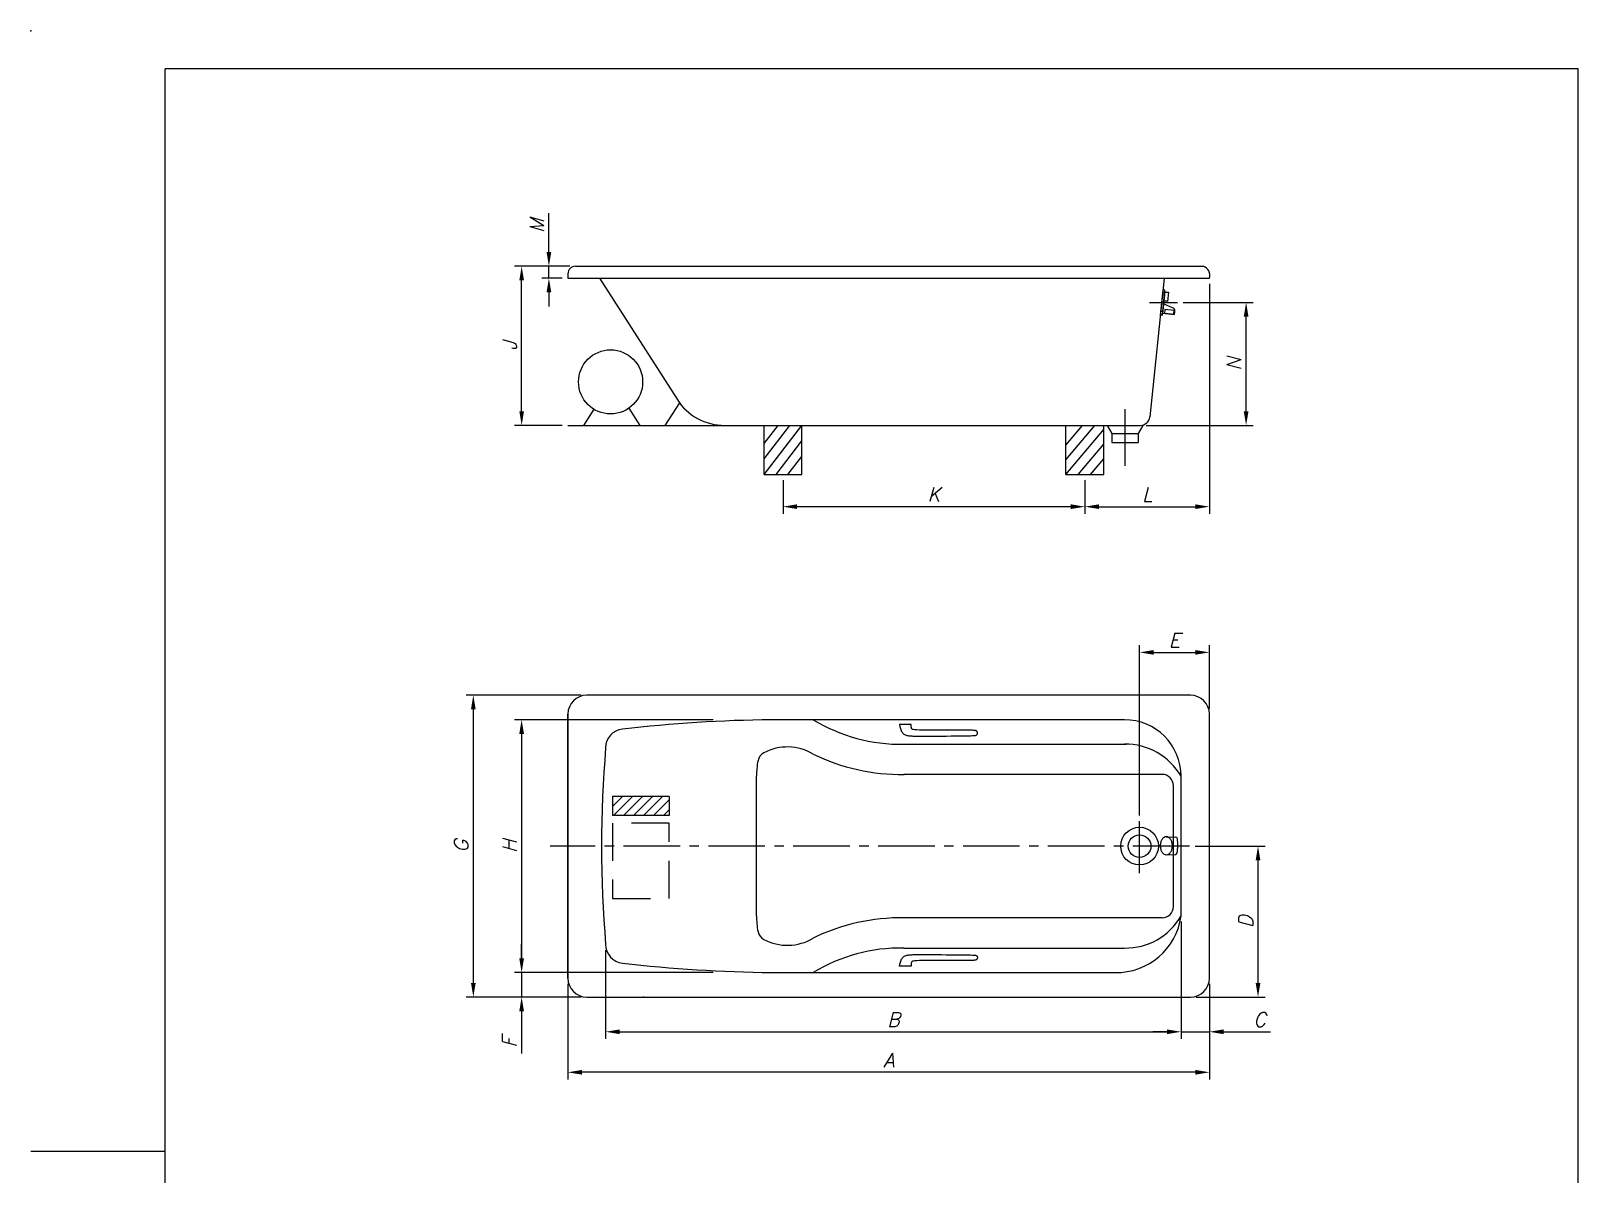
# Model space of a CAD drawing. Extents: x -87147 to -82947, y 23571 to 29511.
# Drawn here: x -87147 to -83047, y 26482 to 29511 of the extents above; entities that cross this region are included whole.
import ezdxf

# ---------------------------------------------------------------- set-up
doc = ezdxf.new("R2010")
doc.units = 0
doc.header["$LTSCALE"] = 200
doc.header["$MEASUREMENT"] = 0
doc.linetypes.add('CENTER2', pattern=[1.125, 0.75, -0.125, 0.125, -0.125])
doc.linetypes.add('DASHED', pattern=[0.75, 0.5, -0.25])
doc.layers.get('DEFPOINTS').update_dxf_attribs({"linetype": 'CONTINUOUS'})
for name, color, linetype in [('CENTRO', 1, 'CENTER2'), ('ESTREITA', 1, 'CONTINUOUS'), ('LARGA', 7, 'CONTINUOUS'), ('RAHMEN07', 5, 'CONTINUOUS'), ('TRACEJADA', 3, 'DASHED')]:
    doc.layers.add(name, color=color, linetype=linetype)
doc.styles.add('FABIO', font='romans.shx', dxfattribs={"oblique": 15})
doc.dimstyles.new('FABIO_AGUIAR', dxfattribs={"dimscale": 15, "dimtxt": 2.5, "dimasz": 2.5, "dimexe": 1.25, "dimexo": 1, "dimgap": 0.9, "dimtad": 1, "dimtxsty": 'FABIO', "dimcen": 2.5, "dimclrt": 3, "dimazin": 3, "dimtfac": 1, "dimtmove": 0, "dimatfit": 3, "dimtolj": 1, "dimtzin": 0})

# ---------------------------------------------------------------- blocks, each defined once
blk = doc.blocks.new('*D17')
at = {"layer": 'DEFPOINTS', "color": 0}
for p in [(-84076.7, 27351.1), (-83895.1, 27351.1), (-84073.9, 26951.1)]:
    blk.add_point(p, dxfattribs=at)
at = {"layer": 'ESTREITA', "color": 0}
for p, q in [((-84061.7, 27351.1), (-83876.3, 27351.1)), ((-83895.1, 26988.6), (-83895.1, 27313.6)), ((-84058.9, 26951.1), (-83876.3, 26951.1))]:
    blk.add_line(p, q, dxfattribs=at)
for points in [[(-83901.3, 27313.6), (-83888.8, 27313.6), (-83895.1, 27351.1)], [(-83901.3, 26988.6), (-83888.8, 26988.6), (-83895.1, 26951.1)]]:
    blk.add_solid(points, dxfattribs=at)
at = {"layer": 'ESTREITA', "color": 3, "insert": (-83927.3, 27151.1), "char_height": 37.5, "attachment_point": 5, "rotation": 90, "style": 'FABIO'}
blk.add_mtext('\\A1;D', dxfattribs=at)
blk = doc.blocks.new('*D18')
at = {"layer": 'DEFPOINTS', "color": 0}
for p in [(-84023.9, 27864.6), (-84023.9, 27701.1), (-84208.9, 27417.7)]:
    blk.add_point(p, dxfattribs=at)
at = {"layer": 'ESTREITA', "color": 0}
for p, q in [((-84208.9, 27432.7), (-84208.9, 27883.3)), ((-84023.9, 27716.1), (-84023.9, 27883.3)), ((-84171.4, 27864.6), (-84061.4, 27864.6))]:
    blk.add_line(p, q, dxfattribs=at)
for points in [[(-84171.4, 27870.8), (-84171.4, 27858.3), (-84208.9, 27864.6)], [(-84061.4, 27870.8), (-84061.4, 27858.3), (-84023.9, 27864.6)]]:
    blk.add_solid(points, dxfattribs=at)
at = {"layer": 'ESTREITA', "color": 3, "insert": (-84116.4, 27896.8), "char_height": 37.5, "attachment_point": 5, "style": 'FABIO'}
blk.add_mtext('\\A1;E', dxfattribs=at)
blk = doc.blocks.new('*D19')
at = {"layer": 'DEFPOINTS', "color": 0}
for p in [(-85723.9, 27001.1), (-84023.9, 27001.1), (-85723.9, 26751.7)]:
    blk.add_point(p, dxfattribs=at)
at = {"layer": 'ESTREITA', "color": 0}
for p, q in [((-85723.9, 26986.1), (-85723.9, 26733)), ((-84023.9, 26986.1), (-84023.9, 26733)), ((-84061.4, 26751.7), (-85686.4, 26751.7))]:
    blk.add_line(p, q, dxfattribs=at)
for points in [[(-85686.4, 26758), (-85686.4, 26745.5), (-85723.9, 26751.7)], [(-84061.4, 26758), (-84061.4, 26745.5), (-84023.9, 26751.7)]]:
    blk.add_solid(points, dxfattribs=at)
at = {"layer": 'ESTREITA', "color": 3, "insert": (-84873.9, 26784), "char_height": 37.5, "attachment_point": 5, "style": 'FABIO'}
blk.add_mtext('\\A1;A', dxfattribs=at)
blk = doc.blocks.new('*D20')
at = {"layer": 'DEFPOINTS', "color": 0}
for p in [(-84098.9, 27166.1), (-85623.9, 27090.5), (-84098.9, 26859.1)]:
    blk.add_point(p, dxfattribs=at)
at = {"layer": 'ESTREITA', "color": 0}
for p, q in [((-84098.9, 27151.1), (-84098.9, 26840.4)), ((-85623.9, 27075.5), (-85623.9, 26840.4)), ((-85586.4, 26859.1), (-84136.4, 26859.1))]:
    blk.add_line(p, q, dxfattribs=at)
for points in [[(-85586.4, 26865.4), (-85586.4, 26852.9), (-85623.9, 26859.1)], [(-84136.4, 26865.4), (-84136.4, 26852.9), (-84098.9, 26859.1)]]:
    blk.add_solid(points, dxfattribs=at)
at = {"layer": 'ESTREITA', "color": 3, "insert": (-84861.4, 26891.4), "char_height": 37.5, "attachment_point": 5, "style": 'FABIO'}
blk.add_mtext('\\A1;B', dxfattribs=at)
blk = doc.blocks.new('*D21')
at = {"layer": 'DEFPOINTS', "color": 0}
for p in [(-84098.9, 27151.1), (-84023.9, 27001.1), (-84098.9, 26859.1)]:
    blk.add_point(p, dxfattribs=at)
at = {"layer": 'ESTREITA', "color": 0}
for p, q in [((-84098.9, 27136.1), (-84098.9, 26840.4)), ((-84023.9, 26986.1), (-84023.9, 26840.4)), ((-84136.4, 26859.1), (-84173.9, 26859.1)), ((-84098.9, 26859.1), (-84023.9, 26859.1)), ((-83986.4, 26859.1), (-83862, 26859.1))]:
    blk.add_line(p, q, dxfattribs=at)
for points in [[(-84136.4, 26865.4), (-84136.4, 26852.9), (-84098.9, 26859.1)], [(-83986.4, 26865.4), (-83986.4, 26852.9), (-84023.9, 26859.1)]]:
    blk.add_solid(points, dxfattribs=at)
at = {"layer": 'ESTREITA', "color": 3, "insert": (-83890.8, 26891.4), "char_height": 37.5, "attachment_point": 5, "style": 'FABIO'}
blk.add_mtext('\\A1;C', dxfattribs=at)
blk = doc.blocks.new('*D22')
at = {"layer": 'DEFPOINTS', "color": 0}
for p in [(-85673.9, 27751.1), (-85974.6, 26951.1), (-85673.9, 26951.1)]:
    blk.add_point(p, dxfattribs=at)
at = {"layer": 'ESTREITA', "color": 0}
for p, q in [((-85688.9, 27751.1), (-85993.3, 27751.1)), ((-85974.6, 27713.6), (-85974.6, 26988.6)), ((-85688.9, 26951.1), (-85993.3, 26951.1))]:
    blk.add_line(p, q, dxfattribs=at)
for points in [[(-85980.8, 27713.6), (-85968.3, 27713.6), (-85974.6, 27751.1)], [(-85980.8, 26988.6), (-85968.3, 26988.6), (-85974.6, 26951.1)]]:
    blk.add_solid(points, dxfattribs=at)
at = {"layer": 'ESTREITA', "color": 3, "insert": (-86006.8, 27351.1), "char_height": 37.5, "attachment_point": 5, "rotation": 90, "style": 'FABIO'}
blk.add_mtext('\\A1;G', dxfattribs=at)
blk = doc.blocks.new('*D23')
at = {"layer": 'DEFPOINTS', "color": 0}
for p in [(-85323.9, 27686.1), (-85846.6, 27016.1), (-85323.9, 27016.1)]:
    blk.add_point(p, dxfattribs=at)
at = {"layer": 'ESTREITA', "color": 0}
for p, q in [((-85338.9, 27686.1), (-85865.3, 27686.1)), ((-85846.6, 27648.6), (-85846.6, 27053.6)), ((-85338.9, 27016.1), (-85865.3, 27016.1))]:
    blk.add_line(p, q, dxfattribs=at)
for points in [[(-85852.8, 27648.6), (-85840.3, 27648.6), (-85846.6, 27686.1)], [(-85852.8, 27053.6), (-85840.3, 27053.6), (-85846.6, 27016.1)]]:
    blk.add_solid(points, dxfattribs=at)
at = {"layer": 'ESTREITA', "color": 3, "insert": (-85878.8, 27351.1), "char_height": 37.5, "attachment_point": 5, "rotation": 90, "style": 'FABIO'}
blk.add_mtext('\\A1;H', dxfattribs=at)
blk = doc.blocks.new('*D24')
at = {"layer": 'DEFPOINTS', "color": 0}
for p in [(-85846.6, 27016.1), (-85338.9, 27016.1), (-85673.9, 26951.1)]:
    blk.add_point(p, dxfattribs=at)
at = {"layer": 'ESTREITA', "color": 0}
for p, q in [((-85846.6, 27053.6), (-85846.6, 27091.1)), ((-85353.9, 27016.1), (-85865.3, 27016.1)), ((-85846.6, 27016.1), (-85846.6, 26951.1)), ((-85688.9, 26951.1), (-85865.3, 26951.1)), ((-85846.6, 26913.6), (-85846.6, 26801.4))]:
    blk.add_line(p, q, dxfattribs=at)
for points in [[(-85852.8, 27053.6), (-85840.3, 27053.6), (-85846.6, 27016.1)], [(-85852.8, 26913.6), (-85840.3, 26913.6), (-85846.6, 26951.1)]]:
    blk.add_solid(points, dxfattribs=at)
at = {"layer": 'ESTREITA', "color": 3, "insert": (-85878.8, 26831.5), "char_height": 37.5, "attachment_point": 5, "rotation": 90, "style": 'FABIO'}
blk.add_mtext('\\A1;F', dxfattribs=at)
blk = doc.blocks.new('*D25')
at = {"layer": 'DEFPOINTS', "color": 0}
for p in [(-85153.9, 28336.1), (-84353.9, 28336.1), (-85153.9, 28250.7)]:
    blk.add_point(p, dxfattribs=at)
at = {"layer": 'ESTREITA', "color": 0}
for p, q in [((-85153.9, 28321.1), (-85153.9, 28232)), ((-84353.9, 28321.1), (-84353.9, 28232)), ((-84391.4, 28250.7), (-85116.4, 28250.7))]:
    blk.add_line(p, q, dxfattribs=at)
for points in [[(-85116.4, 28257), (-85116.4, 28244.5), (-85153.9, 28250.7)], [(-84391.4, 28257), (-84391.4, 28244.5), (-84353.9, 28250.7)]]:
    blk.add_solid(points, dxfattribs=at)
at = {"layer": 'ESTREITA', "color": 3, "insert": (-84753.9, 28283), "char_height": 37.5, "attachment_point": 5, "style": 'FABIO'}
blk.add_mtext('\\A1;K', dxfattribs=at)
blk = doc.blocks.new('*D26')
at = {"layer": 'DEFPOINTS', "color": 0}
for p in [(-84023.9, 28856.1), (-84353.9, 28336.1), (-84023.9, 28250.7)]:
    blk.add_point(p, dxfattribs=at)
at = {"layer": 'ESTREITA', "color": 0}
for p, q in [((-84023.9, 28841.1), (-84023.9, 28232)), ((-84353.9, 28321.1), (-84353.9, 28232)), ((-84316.4, 28250.7), (-84061.4, 28250.7))]:
    blk.add_line(p, q, dxfattribs=at)
for points in [[(-84316.4, 28257), (-84316.4, 28244.5), (-84353.9, 28250.7)], [(-84061.4, 28257), (-84061.4, 28244.5), (-84023.9, 28250.7)]]:
    blk.add_solid(points, dxfattribs=at)
at = {"layer": 'ESTREITA', "color": 3, "insert": (-84188.9, 28283), "char_height": 37.5, "attachment_point": 5, "style": 'FABIO'}
blk.add_mtext('\\A1;L', dxfattribs=at)
blk = doc.blocks.new('*D27')
at = {"layer": 'DEFPOINTS', "color": 0}
for p in [(-85846.5, 28887.9), (-85703.9, 28887.9), (-85723.9, 28466.1)]:
    blk.add_point(p, dxfattribs=at)
at = {"layer": 'ESTREITA', "color": 0}
for p, q in [((-85718.9, 28887.9), (-85865.2, 28887.9)), ((-85846.5, 28503.6), (-85846.5, 28850.4)), ((-85738.9, 28466.1), (-85865.2, 28466.1))]:
    blk.add_line(p, q, dxfattribs=at)
for points in [[(-85852.7, 28850.4), (-85840.2, 28850.4), (-85846.5, 28887.9)], [(-85852.7, 28503.6), (-85840.2, 28503.6), (-85846.5, 28466.1)]]:
    blk.add_solid(points, dxfattribs=at)
at = {"layer": 'ESTREITA', "color": 3, "insert": (-85878.7, 28677), "char_height": 37.5, "attachment_point": 5, "rotation": 90, "style": 'FABIO'}
blk.add_mtext('\\A1;J', dxfattribs=at)
blk = doc.blocks.new('*D28')
at = {"layer": 'DEFPOINTS', "color": 0}
for p in [(-85774.3, 28887.9), (-85703.9, 28887.9), (-85723.9, 28856.1)]:
    blk.add_point(p, dxfattribs=at)
at = {"layer": 'ESTREITA', "color": 0}
for p, q in [((-85774.3, 28925.4), (-85774.3, 29028.5)), ((-85718.9, 28887.9), (-85793, 28887.9)), ((-85774.3, 28856.1), (-85774.3, 28887.9)), ((-85738.9, 28856.1), (-85793, 28856.1)), ((-85774.3, 28818.6), (-85774.3, 28781.1))]:
    blk.add_line(p, q, dxfattribs=at)
for points in [[(-85780.5, 28925.4), (-85768, 28925.4), (-85774.3, 28887.9)], [(-85780.5, 28818.6), (-85768, 28818.6), (-85774.3, 28856.1)]]:
    blk.add_solid(points, dxfattribs=at)
at = {"layer": 'ESTREITA', "color": 3, "insert": (-85806.5, 28995.7), "char_height": 37.5, "attachment_point": 5, "rotation": 90, "style": 'FABIO'}
blk.add_mtext('\\A1;M', dxfattribs=at)
blk = doc.blocks.new('*D30')
at = {"layer": 'DEFPOINTS', "color": 0}
for p in [(-84108.2, 28792), (-83926.6, 28792), (-84206.8, 28466.1)]:
    blk.add_point(p, dxfattribs=at)
at = {"layer": 'ESTREITA', "color": 0}
for p, q in [((-84093.2, 28792), (-83907.8, 28792)), ((-83926.6, 28503.6), (-83926.6, 28754.5)), ((-84191.8, 28466.1), (-83907.8, 28466.1))]:
    blk.add_line(p, q, dxfattribs=at)
for points in [[(-83932.8, 28754.5), (-83920.3, 28754.5), (-83926.6, 28792)], [(-83932.8, 28503.6), (-83920.3, 28503.6), (-83926.6, 28466.1)]]:
    blk.add_solid(points, dxfattribs=at)
at = {"layer": 'ESTREITA', "color": 3, "insert": (-83958.8, 28629.1), "char_height": 37.5, "attachment_point": 5, "rotation": 90, "style": 'FABIO'}
blk.add_mtext('\\A1;N', dxfattribs=at)

msp = doc.modelspace()

# ---------------------------------------------------------------- hatches: boundary and pattern name
at = {"layer": 'ESTREITA'}
h = msp.add_hatch(dxfattribs=at)
h.set_pattern_fill('ANSI31', color=256, scale=150, style=0)
h.set_pattern_definition([(45, (-85342.564, 27268.482), (-13.2583, 13.2583), [])])
h.paths.add_polyline_path([(-85455.431, 27432.359), (-85455.431, 27482.359), (-85605.431, 27482.359), (-85605.431, 27432.359)])

# ---------------------------------------------------------------- linework, layer by layer
at = {"layer": 'CENTRO'}
for p, q in [((-84182.902, 28791.971), (-84108.246, 28791.971)), ((-84247.406, 28358.979), (-84247.406, 28532.756)), ((-84208.945, 27279.46), (-84208.945, 27417.679)), ((-84076.745, 27351.117), (-85770.675, 27351.117))]:
    msp.add_line(p, q, dxfattribs=at)
at = {"layer": 'ESTREITA'}
for p, q in [((-84134.643, 28795.376), (-84144.588, 28796.421)), ((-84142.184, 28819.295), (-84132.238, 28818.25)), ((-85203.945, 28418.138), (-85167.027, 28466.132)), ((-85203.945, 28377.135), (-85135.486, 28466.132)), ((-85203.945, 28336.132), (-85103.945, 28466.132)), ((-84403.945, 28413.908), (-84360.113, 28466.132)), ((-84403.945, 28375.02), (-84327.475, 28466.132)), ((-84403.945, 28336.132), (-84303.945, 28455.279)), ((-85172.405, 28336.132), (-85103.945, 28425.129)), ((-84371.307, 28336.132), (-84303.945, 28416.392)), ((-85140.864, 28336.132), (-85103.945, 28384.126)), ((-84338.669, 28336.132), (-84303.945, 28377.504))]:
    msp.add_line(p, q, dxfattribs=at)
at = {"layer": 'LARGA'}
for p, q in [((-85723.945, 28867.882), (-85723.945, 28856.132)), ((-85703.945, 28887.882), (-84040.145, 28887.882)), ((-85723.945, 28856.132), (-84319.391, 28856.132)), ((-85640.33, 28856.132), (-85434.669, 28535.2)), ((-85517.641, 28856.132), (-84023.945, 28856.132)), ((-84143.339, 28856.132), (-84181.977, 28488.519)), ((-84153.585, 28758.655), (-84146.581, 28825.288)), ((-84148.612, 28758.132), (-84141.609, 28824.765)), ((-84141.609, 28824.765), (-84146.581, 28825.288)), ((-84145.11, 28791.448), (-84150.083, 28791.971)), ((-84141.975, 28821.284), (-84148.246, 28761.613)), ((-84145.424, 28788.465), (-84148.037, 28763.602)), ((-84147.683, 28814.806), (-84142.71, 28814.284)), ((-84121.394, 28778.089), (-84145.424, 28788.465)), ((-84134.747, 28794.381), (-84144.692, 28795.426)), ((-84141.975, 28821.284), (-84142.079, 28820.29)), ((-84142.079, 28820.29), (-84132.134, 28819.244)), ((-84132.134, 28819.244), (-84134.747, 28794.381)), ((-84148.612, 28758.132), (-84153.585, 28758.655)), ((-84152.483, 28769.136), (-84147.511, 28768.613)), ((-84148.246, 28761.613), (-84148.037, 28763.602)), ((-84148.037, 28763.602), (-84116.213, 28760.257)), ((-84116.213, 28760.257), (-84141.076, 28762.87)), ((-84116.213, 28760.257), (-84117.207, 28760.361)), ((-84116.213, 28760.257), (-84115.413, 28767.863)), ((-85655.594, 28509.157), (-85682.993, 28466.132)), ((-85562.572, 28511.447), (-85533.714, 28466.132)), ((-85428.23, 28525.938), (-85466.968, 28466.132)), ((-85723.945, 28466.132), (-84206.84, 28466.132)), ((-85203.945, 28336.132), (-85203.945, 28466.132)), ((-85103.945, 28336.132), (-85103.945, 28466.132)), ((-84403.945, 28336.132), (-84403.945, 28466.132)), ((-84303.945, 28336.132), (-84303.945, 28466.132)), ((-84294.837, 28466.132), (-84282.406, 28444.602)), ((-84199.976, 28466.132), (-84212.406, 28444.602)), ((-84282.406, 28444.602), (-84212.406, 28444.602)), ((-84282.406, 28444.602), (-84282.406, 28421.132)), ((-84282.406, 28421.132), (-84212.406, 28421.132)), ((-84212.406, 28444.602), (-84212.406, 28421.132)), ((-85203.945, 28336.132), (-85103.945, 28336.132)), ((-84403.945, 28336.132), (-84303.945, 28336.132)), ((-84073.945, 27751.117), (-85673.945, 27751.117)), ((-85723.945, 27701.117), (-85723.945, 27001.117)), ((-85723.945, 27001.117), (-85723.945, 27701.117)), ((-84248.945, 27686.117), (-85189.751, 27686.117)), ((-84023.945, 27001.117), (-84023.945, 27701.117)), ((-84814.18, 27673.227), (-84845.006, 27673.227)), ((-84832.415, 27621.144), (-84244.05, 27621.144)), ((-85223.945, 27166.117), (-85223.945, 27536.117)), ((-84148.945, 27541.117), (-84833.945, 27541.117)), ((-84118.945, 27191.117), (-84118.945, 27511.117)), ((-84098.945, 27166.117), (-84098.945, 27536.117)), ((-85455.431, 27482.359), (-85605.431, 27482.359)), ((-85605.431, 27482.359), (-85605.431, 27432.359)), ((-85455.431, 27482.359), (-85455.431, 27432.359)), ((-85455.431, 27432.359), (-85605.431, 27432.359)), ((-84138.595, 27375.805), (-84113.65, 27374.934)), ((-84139.193, 27328.346), (-84114.137, 27329.221)), ((-84148.945, 27161.117), (-84833.945, 27161.117)), ((-84833.945, 27081.117), (-84248.945, 27081.117)), ((-84814.332, 27033.234), (-84845.158, 27033.249)), ((-85183.945, 27016.117), (-84273.945, 27016.117)), ((-85673.945, 26951.117), (-84073.945, 26951.117))]:
    msp.add_line(p, q, dxfattribs=at)
for points in [[(-84845.006, 27673.227), (-84844.768, 27671.824), (-84844.426, 27669.96), (-84843.971, 27667.741), (-84843.395, 27665.273), (-84842.689, 27662.663), (-84841.844, 27660.017), (-84840.85, 27657.443), (-84839.7, 27655.046), (-84838.387, 27652.912), (-84836.917, 27651.045), (-84835.299, 27649.427), (-84833.541, 27648.039), (-84831.654, 27646.864), (-84829.644, 27645.884), (-84827.523, 27645.082), (-84825.298, 27644.44), (-84822.974, 27643.94), (-84820.544, 27643.564), (-84817.996, 27643.295), (-84815.317, 27643.115), (-84812.496, 27643.005), (-84809.521, 27642.949), (-84806.381, 27642.928), (-84803.062, 27642.925), (-84799.53, 27642.925), (-84795.648, 27642.925), (-84791.257, 27642.925), (-84786.196, 27642.925), (-84780.307, 27642.925), (-84773.428, 27642.925), (-84765.401, 27642.925), (-84756.065, 27642.925), (-84745.357, 27642.926), (-84733.601, 27642.933), (-84721.217, 27642.952), (-84708.625, 27642.988), (-84696.247, 27643.049), (-84684.503, 27643.138), (-84673.813, 27643.264), (-84664.597, 27643.43), (-84657.169, 27643.644), (-84651.411, 27643.912), (-84647.097, 27644.238), (-84644.004, 27644.63), (-84641.906, 27645.092), (-84640.577, 27645.632), (-84639.794, 27646.254), (-84639.33, 27646.965), (-84638.998, 27647.766), (-84638.761, 27648.638), (-84638.619, 27649.558), (-84638.572, 27650.501), (-84638.619, 27651.444), (-84638.761, 27652.363), (-84638.998, 27653.235), (-84639.33, 27654.036), (-84639.755, 27654.747), (-84640.269, 27655.37), (-84640.866, 27655.909), (-84641.541, 27656.372), (-84642.286, 27656.763), (-84643.096, 27657.09), (-84643.966, 27657.357), (-84644.888, 27657.571), (-84645.906, 27657.738), (-84647.249, 27657.863), (-84649.197, 27657.953), (-84652.027, 27658.013), (-84656.017, 27658.05), (-84661.447, 27658.068), (-84668.593, 27658.075), (-84677.736, 27658.076), (-84689.011, 27658.077), (-84701.985, 27658.084), (-84716.084, 27658.103), (-84730.734, 27658.139), (-84745.361, 27658.199), (-84759.389, 27658.289), (-84772.245, 27658.414), (-84783.354, 27658.581), (-84792.283, 27658.797), (-84799.17, 27659.074), (-84804.291, 27659.429), (-84807.926, 27659.875), (-84810.353, 27660.428), (-84811.851, 27661.102), (-84812.697, 27661.913), (-84813.169, 27662.874), (-84813.503, 27663.992), (-84813.754, 27665.237), (-84813.933, 27666.571), (-84814.054, 27667.956), (-84814.127, 27669.352), (-84814.164, 27670.722), (-84814.178, 27672.026), (-84814.18, 27673.227)], [(-84845.158, 27033.249), (-84844.919, 27034.652), (-84844.576, 27036.516), (-84844.12, 27038.735), (-84843.543, 27041.203), (-84842.836, 27043.812), (-84841.989, 27046.458), (-84840.994, 27049.031), (-84839.843, 27051.428), (-84838.529, 27053.561), (-84837.058, 27055.427), (-84835.439, 27057.045), (-84833.681, 27058.432), (-84831.792, 27059.606), (-84829.783, 27060.585), (-84827.661, 27061.385), (-84825.435, 27062.026), (-84823.112, 27062.525), (-84820.682, 27062.9), (-84818.133, 27063.168), (-84815.454, 27063.347), (-84812.633, 27063.455), (-84809.658, 27063.51), (-84806.518, 27063.529), (-84803.199, 27063.531), (-84799.667, 27063.529), (-84795.785, 27063.527), (-84791.394, 27063.525), (-84786.333, 27063.523), (-84780.444, 27063.52), (-84773.565, 27063.516), (-84765.538, 27063.512), (-84756.202, 27063.508), (-84745.494, 27063.502), (-84733.738, 27063.489), (-84721.354, 27063.464), (-84708.762, 27063.422), (-84696.384, 27063.356), (-84684.64, 27063.26), (-84673.95, 27063.13), (-84664.734, 27062.958), (-84657.306, 27062.741), (-84651.548, 27062.471), (-84647.235, 27062.142), (-84644.142, 27061.749), (-84642.044, 27061.285), (-84640.716, 27060.745), (-84639.932, 27060.122), (-84639.469, 27059.411), (-84639.137, 27058.61), (-84638.901, 27057.738), (-84638.759, 27056.818), (-84638.712, 27055.875), (-84638.76, 27054.932), (-84638.903, 27054.013), (-84639.14, 27053.141), (-84639.472, 27052.341), (-84639.898, 27051.63), (-84640.412, 27051.007), (-84641.01, 27050.468), (-84641.684, 27050.006), (-84642.429, 27049.615), (-84643.24, 27049.288), (-84644.11, 27049.022), (-84645.033, 27048.808), (-84646.05, 27048.642), (-84647.394, 27048.517), (-84649.341, 27048.428), (-84652.171, 27048.37), (-84656.161, 27048.335), (-84661.591, 27048.319), (-84668.738, 27048.315), (-84677.88, 27048.319), (-84689.155, 27048.323), (-84702.129, 27048.323), (-84716.229, 27048.311), (-84730.879, 27048.282), (-84745.505, 27048.229), (-84759.534, 27048.146), (-84772.39, 27048.027), (-84783.498, 27047.865), (-84792.428, 27047.654), (-84799.314, 27047.38), (-84804.436, 27047.028), (-84808.072, 27046.583), (-84810.499, 27046.031), (-84811.996, 27045.358), (-84812.843, 27044.548), (-84813.316, 27043.587), (-84813.65, 27042.469), (-84813.901, 27041.224), (-84814.082, 27039.89), (-84814.203, 27038.506), (-84814.277, 27037.109), (-84814.315, 27035.74), (-84814.329, 27034.435), (-84814.332, 27033.234)]]:
    msp.add_lwpolyline(points, dxfattribs=at)
msp.add_lwpolyline([(-84137.998, 27328.388, 0.13745257), (-84132.176, 27330.019, 0.10702438), (-84126.586, 27335.328, 0.08091524), (-84123.161, 27342.67, 0.06885309), (-84121.859, 27352.083, 0.06885309), (-84123.161, 27361.497, 0.08091524), (-84126.586, 27368.839, 0.10702438), (-84132.176, 27374.148, 0.13745257), (-84137.998, 27375.779, 0.13745257), (-84143.821, 27374.148, 0.10702438), (-84149.411, 27368.839, 0.08091524), (-84152.835, 27361.497, 0.06885309), (-84154.138, 27352.083, 0.06885309), (-84152.835, 27342.67, 0.08091524), (-84149.411, 27335.328, 0.10702438), (-84143.821, 27330.019, 0.13745257)], format="xyb", close=True, dxfattribs=at)
for centre, radius in [((-85610.833, 28581.417), 85), ((-84208.945, 27351.117), 50), ((-84208.945, 27351.117), 30)]:
    msp.add_circle(centre, radius, dxfattribs=at)
for centre, radius, start, end in [((-85703.945, 28867.882), 20, 90, 180), ((-84048.198, 28863.766), 25.425, 342.528352, 71.53573), ((-84125.358, 28768.908), 10, 354, 66.645975), ((-85308.376, 28616.132), 150, 212.652681, 270), ((-84206.84, 28491.132), 25, 270, 354), ((-85673.945, 27701.117), 50, 90, 180), ((-84073.945, 27701.117), 50, 0, 90), ((-85133.051, 23698.007), 3988.435, 90.731135, 96.427533), ((-84840.98, 28070.722), 449.659, 238.795524, 270.896339), ((-84248.945, 27536.117), 150, 0, 90), ((-85573.945, 27611.686), 50, 96.427533, 180), ((-82502.847, 27351.117), 3131.957, 175.22766, 184.77234), ((-85190.698, 27571.934), 30, 117.823945, 168.080818), ((-85142.366, 27480.358), 133.548, 59.180911, 117.823945), ((-84840.98, 28070.722), 529.659, 243.906282, 270.896339), ((-84245.582, 27452.2), 168.951, 29.78164, 91.140796), ((-85041.094, 27540.356), 182.9, 168.080818, 181.327779), ((-84148.945, 27511.117), 30, 0, 90), ((-84113.824, 27369.937), 5, 8.402137, 88), ((-84224.536, 27353.584), 116.913, 350.035024, 8.402137), ((-84114.311, 27334.218), 5, 272, 350.035024), ((-84148.945, 27191.117), 30, 270, 0), ((-85041.094, 27161.879), 182.9, 178.672221, 191.919182), ((-84840.98, 26631.513), 529.659, 89.103661, 116.093718), ((-84270.517, 27189.2), 173.117, 268.865124, 352.337465), ((-84245.582, 27250.034), 168.951, 268.859204, 330.21836), ((-85190.698, 27130.3), 30, 191.919182, 242.176055), ((-85142.366, 27221.877), 133.548, 242.176055, 300.819089), ((-85573.945, 27090.549), 50, 180, 263.572467), ((-84840.98, 26631.513), 449.659, 89.103661, 121.204476), ((-85133.051, 31004.228), 3988.435, 263.572467, 269.268865), ((-85673.945, 27001.117), 50, 180, 270), ((-84073.945, 27001.117), 50, 270, 0)]:
    msp.add_arc(centre, radius, start, end, dxfattribs=at)
for p in [(-87146.929, 29511.469), (-85723.945, 26951.117), (-85523.945, 26951.117)]:
    msp.add_point(p, dxfattribs=at)
at = {"layer": 'RAHMEN07'}
for p, q in [((-83046.929, 29411.469), (-86790.929, 29411.469)), ((-86790.929, 24671.469), (-86790.929, 29411.469)), ((-83046.929, 24671.469), (-83046.929, 29411.469)), ((-86790.929, 26541.469), (-87146.929, 26541.469))]:
    msp.add_line(p, q, dxfattribs=at)
at = {"layer": 'TRACEJADA'}
for p, q in [((-84142.019, 28773.024), (-84143.065, 28763.079)), ((-84117.156, 28770.411), (-84142.019, 28773.024)), ((-84118.202, 28760.466), (-84117.156, 28770.411)), ((-85455.431, 27412.359), (-85605.431, 27412.359)), ((-85605.431, 27412.359), (-85605.431, 27212.359)), ((-85455.431, 27212.359), (-85455.431, 27412.359)), ((-85605.431, 27212.359), (-85455.431, 27212.359))]:
    msp.add_line(p, q, dxfattribs=at)

# ---------------------------------------------------------------- dimensions: what is measured, and where the dimension line sits
at = {"layer": 'ESTREITA'}
for base, p1, p2, text, picture, middle in [((-85774.253, 28887.882), (-85723.945, 28856.132), (-85703.945, 28887.882), 'M', '*D28', (-85806.503, 28995.692)), ((-85846.455, 28887.882), (-85723.945, 28466.132), (-85703.945, 28887.882), 'J', '*D27', (-85878.705, 28677.007)), ((-83926.567, 28791.971), (-84206.84, 28466.132), (-84108.246, 28791.971), 'N', '*D30', (-83958.817, 28629.052)), ((-85974.593, 26951.117), (-85673.945, 27751.117), (-85673.945, 26951.117), 'G', '*D22', (-86006.843, 27351.117)), ((-85846.576, 27016.117), (-85323.945, 27686.117), (-85323.945, 27016.117), 'H', '*D23', (-85878.826, 27351.117)), ((-83895.064, 27351.117), (-84073.945, 26951.117), (-84076.745, 27351.117), 'D', '*D17', (-83927.314, 27151.117))]:
    dim = msp.add_linear_dim(base=base, p1=p1, p2=p2, angle=90, text=text, dimstyle='FABIO_AGUIAR', dxfattribs=at)
    dim.commit()
    dim.dimension.update_dxf_attribs({"geometry": picture, "text_midpoint": middle})
for base, p1, p2, text, picture, middle in [((-84023.945, 28250.741), (-84353.945, 28336.132), (-84023.945, 28856.132), 'L', '*D26', (-84188.945, 28282.991)), ((-85153.945, 28250.741), (-84353.945, 28336.132), (-85153.945, 28336.132), 'K', '*D25', (-84753.945, 28282.991)), ((-84023.945, 27864.572), (-84208.945, 27417.679), (-84023.945, 27701.117), 'E', '*D18', (-84116.445, 27896.822)), ((-84098.945, 26859.146), (-85623.945, 27090.549), (-84098.945, 27166.117), 'B', '*D20', (-84861.445, 26891.396)), ((-85723.945, 26751.729), (-84023.945, 27001.117), (-85723.945, 27001.117), 'A', '*D19', (-84873.945, 26783.979))]:
    dim = msp.add_linear_dim(base=base, p1=p1, p2=p2, text=text, dimstyle='FABIO_AGUIAR', dxfattribs=at)
    dim.commit()
    dim.dimension.update_dxf_attribs({"geometry": picture, "text_midpoint": middle})
dim = msp.add_linear_dim(base=(-84098.945, 26859.146), p1=(-84023.945, 27001.117), p2=(-84098.945, 27151.117), text='C', dimstyle='FABIO_AGUIAR', dxfattribs=at)
dim.commit()
dim.dimension.update_dxf_attribs({"geometry": '*D21', "text_midpoint": (-83890.802, 26859.146), "dimtype": 160})
dim = msp.add_linear_dim(base=(-85846.576, 27016.117), p1=(-85673.945, 26951.117), p2=(-85338.945, 27016.117), angle=90, text='F', dimstyle='FABIO_AGUIAR', dxfattribs=at)
dim.commit()
dim.dimension.update_dxf_attribs({"geometry": '*D24', "text_midpoint": (-85846.576, 26831.525), "dimtype": 160})

doc.saveas('drawing.dxf')
